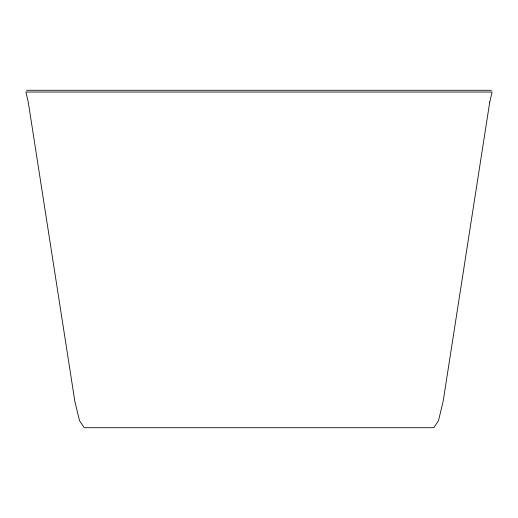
<?xml version="1.0" encoding="UTF-8"?>
<svg xmlns="http://www.w3.org/2000/svg" width="518" height="518" viewBox="0 0 518 518"><rect width="100%" height="100%" fill="white"/><g stroke="black" fill="none" stroke-linecap="round" stroke-linejoin="round"><path stroke-width="0.78" d="M26.483 90.281L491.517 90.281M489.769 101.936L443.123 401.502L438.468 420.726L433.806 427.719L84.194 427.719L79.532 420.726L74.877 401.502L28.231 101.936L25.9 92.029L492.1 92.029L489.769 101.936"/></g></svg>
